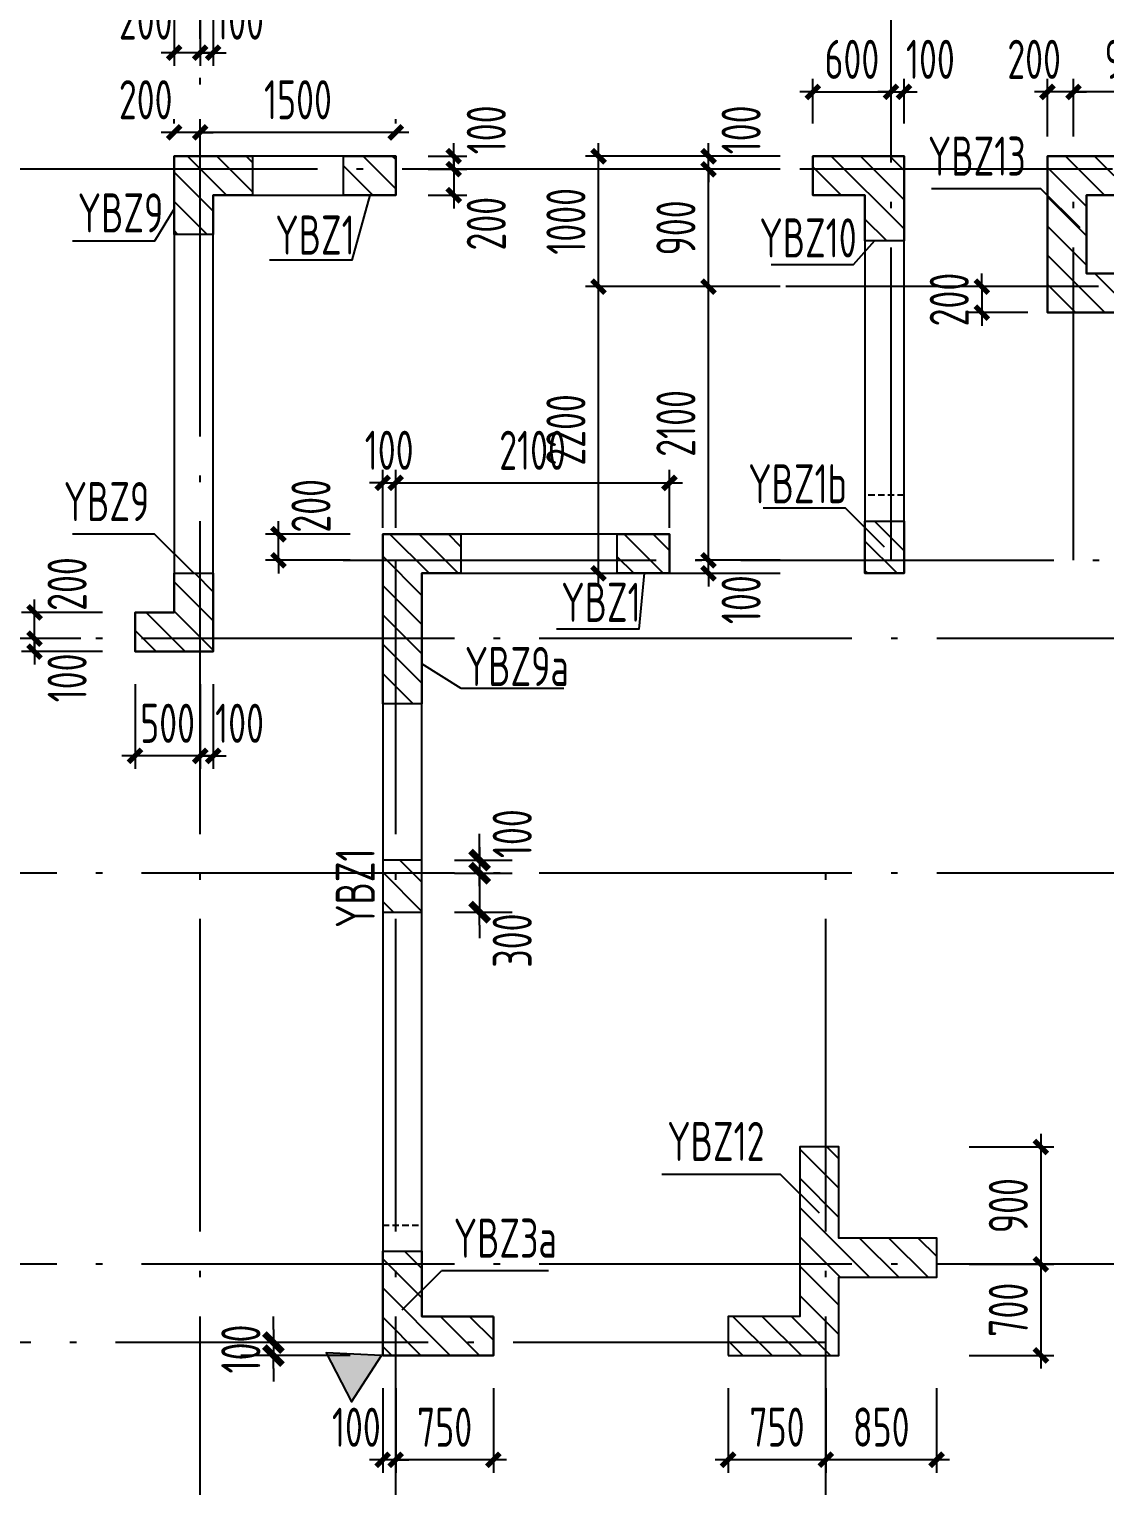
# Model space of a CAD drawing. Extents: x -144902 to 588294, y -160863 to 65494.
# Drawn here: x -3474 to 4779, y 41351 to 52526 of the extents above; entities that cross this region are included whole.
import ezdxf

# ---------------------------------------------------------------- set-up
doc = ezdxf.new("R2010")
doc.units = 0
doc.header["$LTSCALE"] = 100
doc.linetypes.add('ACAD_ISO04W100', pattern=[30.5, 24, -3, 0.5, -3])
doc.linetypes.add('DASHED', pattern=[0.75, 0.5, -0.25])
doc.layers.get('0').update_dxf_attribs({"linetype": 'CONTINUOUS'})
doc.layers.get('Defpoints').update_dxf_attribs({"linetype": 'CONTINUOUS'})
for name, color, linetype in [('colu', 255, 'CONTINUOUS'), ('COLU_DASH', 9, 'DASHED'), ('DIM', 3, 'CONTINUOUS'), ('DOTE', 253, 'ACAD_ISO04W100'), ('hatch1', 253, 'CONTINUOUS'), ('TEXT', 7, 'CONTINUOUS'), ('THIN', 7, 'CONTINUOUS'), ('砼墙', 3, 'CONTINUOUS')]:
    doc.layers.add(name, color=color, linetype=linetype)
doc.styles.get("Standard").update_dxf_attribs({"font": 'tssdeng.shx', "width": 0.7, "bigfont": 'tssdchn.shx'})
doc.styles.add('TSSD_Dimension', font='Tssdeng.shx', dxfattribs={"width": 0.7, "bigfont": 'tssdchn.shx'})
doc.dimstyles.new('TSSD_100_100', dxfattribs={"dimtxt": 300, "dimasz": 100, "dimexe": 100, "dimexo": 250, "dimgap": 100, "dimtad": 1, "dimdec": 0, "dimzin": 0, "dimdsep": 46, "dimtxsty": 'TSSD_Dimension', "dimblk": 'ARCHTICK', "dimcen": 0, "dimdle": 100, "dimclrt": 7, "dimadec": 0, "dimazin": 0, "dimtfac": 1, "dimtdec": 0, "dimtix": 1, "dimtmove": 2, "dimatfit": 3, "dimfxl": 1, "dimtolj": 1, "dimtzin": 0, "dimarcsym": 0})
doc.dimstyles.new('TSSD_100_100$0', dxfattribs={"dimtxt": 300, "dimasz": 100, "dimexe": 250, "dimexo": 250, "dimgap": 100, "dimtad": 1, "dimdec": 0, "dimzin": 0, "dimdsep": 46, "dimtxsty": 'TSSD_Dimension', "dimblk": '_tsdbk', "dimblk1": '_tsdbk', "dimblk2": '_tsdbk', "dimsah": 1, "dimcen": 0, "dimclrt": 7, "dimadec": 0, "dimazin": 0, "dimtfac": 1, "dimtdec": 0, "dimtix": 1, "dimtmove": 2, "dimatfit": 3, "dimldrblk": '_tsdbk', "dimfxl": 1, "dimtolj": 1, "dimtzin": 0, "dimarcsym": 0})
pattern_1 = [(135, (18775.13, -16.22), (112.2532, 112.2532), [])]

# ---------------------------------------------------------------- blocks, each defined once
blk = doc.blocks.new('_ArchTick')
at = {"color": 0, "linetype": 'ByBlock', "const_width": 0.4}
blk.add_lwpolyline([(-0.5, -0.5), (0.5, 0.5)], dxfattribs=at)
blk = doc.blocks.new('*D577')
at = {"layer": 'Defpoints', "color": 0}
for p in [(3488, 43951), (3488, 43051), (4288, 43051)]:
    blk.add_point(p, dxfattribs=at)
at = {"layer": 'DIM', "color": 0, "lineweight": -2}
for p, q in [((4288, 44051), (4288, 42951)), ((3738, 43951), (4388, 43951)), ((3738, 43051), (4388, 43051))]:
    blk.add_line(p, q, dxfattribs=at)
at = {"layer": 'DIM', "color": 0, "lineweight": -2, "xscale": 100, "yscale": 100, "zscale": 100}
for p, rotation in [((4288, 43951), 90), ((4288, 43051), 270)]:
    blk.add_blockref('_ArchTick', p, dxfattribs=dict(at, rotation=rotation))
at = {"layer": 'DIM', "color": 7, "insert": (4038, 43501), "char_height": 300, "attachment_point": 5, "rotation": 90, "style": 'TSSD_Dimension'}
blk.add_mtext('\\A1;900', dxfattribs=at)
blk = doc.blocks.new('*D578')
at = {"layer": 'Defpoints', "color": 0}
for p in [(3488, 43051), (3488, 42352), (4288, 42352)]:
    blk.add_point(p, dxfattribs=at)
at = {"layer": 'DIM', "color": 0, "lineweight": -2}
for p, q in [((4288, 43151), (4288, 42252)), ((3738, 43051), (4388, 43051)), ((3738, 42352), (4388, 42352))]:
    blk.add_line(p, q, dxfattribs=at)
at = {"layer": 'DIM', "color": 0, "lineweight": -2, "xscale": 100, "yscale": 100, "zscale": 100}
for p, rotation in [((4288, 43051), 90), ((4288, 42352), 270)]:
    blk.add_blockref('_ArchTick', p, dxfattribs=dict(at, rotation=rotation))
at = {"layer": 'DIM', "color": 7, "insert": (4038, 42702), "char_height": 300, "attachment_point": 5, "rotation": 90, "style": 'TSSD_Dimension'}
blk.add_mtext('\\A1;700', dxfattribs=at)
blk = doc.blocks.new('*D579')
at = {"layer": 'Defpoints', "color": 0}
for p in [(2638, 42352), (3488, 42352), (2638, 41552)]:
    blk.add_point(p, dxfattribs=at)
at = {"layer": 'DIM', "color": 0, "lineweight": -2}
for p, q in [((2638, 42102), (2638, 41452)), ((3488, 42102), (3488, 41452)), ((3588, 41552), (2538, 41552))]:
    blk.add_line(p, q, dxfattribs=at)
at = {"layer": 'DIM', "color": 0, "lineweight": -2, "xscale": 100, "yscale": 100, "zscale": 100, "rotation": 180}
blk.add_blockref('_ArchTick', (2638, 41552), dxfattribs=at)
at = {"layer": 'DIM', "color": 0, "lineweight": -2, "xscale": 100, "yscale": 100, "zscale": 100}
blk.add_blockref('_ArchTick', (3488, 41552), dxfattribs=at)
at = {"layer": 'DIM', "color": 7, "insert": (3063, 41802), "char_height": 300, "attachment_point": 5, "style": 'TSSD_Dimension'}
blk.add_mtext('\\A1;850', dxfattribs=at)
blk = doc.blocks.new('*D580')
at = {"layer": 'Defpoints', "color": 0}
for p in [(1888, 42352), (2638, 42352), (1888, 41552)]:
    blk.add_point(p, dxfattribs=at)
at = {"layer": 'DIM', "color": 0, "lineweight": -2}
for p, q in [((1888, 42102), (1888, 41452)), ((2638, 42102), (2638, 41452)), ((2738, 41552), (1788, 41552))]:
    blk.add_line(p, q, dxfattribs=at)
at = {"layer": 'DIM', "color": 0, "lineweight": -2, "xscale": 100, "yscale": 100, "zscale": 100, "rotation": 180}
blk.add_blockref('_ArchTick', (1888, 41552), dxfattribs=at)
at = {"layer": 'DIM', "color": 0, "lineweight": -2, "xscale": 100, "yscale": 100, "zscale": 100}
blk.add_blockref('_ArchTick', (2638, 41552), dxfattribs=at)
at = {"layer": 'DIM', "color": 7, "insert": (2263, 41802), "char_height": 300, "attachment_point": 5, "style": 'TSSD_Dimension'}
blk.add_mtext('\\A1;750', dxfattribs=at)
blk = doc.blocks.new('*D583')
at = {"layer": 'Defpoints', "color": 0}
for p in [(-2162, 52955), (-2062, 52955), (-2162, 52345)]:
    blk.add_point(p, dxfattribs=at)
at = {"layer": 'DIM', "color": 0, "lineweight": -2}
for p, q in [((-2162, 52705), (-2162, 52245)), ((-2062, 52705), (-2062, 52245)), ((-2162, 52345), (-2262, 52345)), ((-2062, 52345), (-2162, 52345)), ((-2062, 52345), (-1962, 52345))]:
    blk.add_line(p, q, dxfattribs=at)
at = {"layer": 'DIM', "color": 0, "lineweight": -2, "xscale": 100, "yscale": 100, "zscale": 100}
for p, rotation in [((-2162, 52345), 359.9999999999958), ((-2062, 52345), 179.9999999999959)]:
    blk.add_blockref('_ArchTick', p, dxfattribs=dict(at, rotation=rotation))
at = {"layer": 'DIM', "color": 7, "insert": (-1860, 52595), "char_height": 300, "attachment_point": 5, "style": 'TSSD_Dimension'}
blk.add_mtext('\\A1;100', dxfattribs=at)
blk = doc.blocks.new('*D584')
at = {"layer": 'Defpoints', "color": 0}
for p in [(-662, 42351), (88, 42351), (-662, 41551)]:
    blk.add_point(p, dxfattribs=at)
at = {"layer": 'DIM', "color": 0, "lineweight": -2}
for p, q in [((-662, 42101), (-662, 41451)), ((88, 42101), (88, 41451)), ((188, 41551), (-762, 41551))]:
    blk.add_line(p, q, dxfattribs=at)
at = {"layer": 'DIM', "color": 0, "lineweight": -2, "xscale": 100, "yscale": 100, "zscale": 100}
for p, rotation in [((-662, 41551), 179.9999999999994), ((88, 41551), 359.9999999999994)]:
    blk.add_blockref('_ArchTick', p, dxfattribs=dict(at, rotation=rotation))
at = {"layer": 'DIM', "color": 7, "insert": (-287, 41801), "char_height": 300, "attachment_point": 5, "style": 'TSSD_Dimension'}
blk.add_mtext('\\A1;750', dxfattribs=at)
blk = doc.blocks.new('*D585')
at = {"layer": 'Defpoints', "color": 0}
for p in [(-762, 42351), (-662, 42351), (-762, 41551)]:
    blk.add_point(p, dxfattribs=at)
at = {"layer": 'DIM', "color": 0, "lineweight": -2}
for p, q in [((-762, 42101), (-762, 41451)), ((-662, 42101), (-662, 41451)), ((-762, 41551), (-862, 41551)), ((-662, 41551), (-762, 41551)), ((-662, 41551), (-562, 41551))]:
    blk.add_line(p, q, dxfattribs=at)
at = {"layer": 'DIM', "color": 0, "lineweight": -2, "xscale": 100, "yscale": 100, "zscale": 100}
blk.add_blockref('_ArchTick', (-762, 41551), dxfattribs=at)
at = {"layer": 'DIM', "color": 0, "lineweight": -2, "xscale": 100, "yscale": 100, "zscale": 100, "rotation": 180}
blk.add_blockref('_ArchTick', (-662, 41551), dxfattribs=at)
at = {"layer": 'DIM', "color": 7, "insert": (-964, 41801), "char_height": 300, "attachment_point": 5, "style": 'TSSD_Dimension'}
blk.add_mtext('\\A1;100', dxfattribs=at)
blk = doc.blocks.new('*D586')
at = {"layer": 'Defpoints', "color": 0}
for p in [(-1562, 48651), (-762, 48651), (-762, 48451)]:
    blk.add_point(p, dxfattribs=at)
at = {"layer": 'DIM', "color": 0, "lineweight": -2}
for p, q in [((-1562, 48651), (-1562, 48751)), ((-1012, 48651), (-1662, 48651)), ((-1562, 48451), (-1562, 48651)), ((-1012, 48451), (-1662, 48451)), ((-1562, 48451), (-1562, 48351))]:
    blk.add_line(p, q, dxfattribs=at)
at = {"layer": 'DIM', "color": 0, "lineweight": -2, "xscale": 100, "yscale": 100, "zscale": 100}
for p, rotation in [((-1562, 48651), 270), ((-1562, 48451), 90)]:
    blk.add_blockref('_ArchTick', p, dxfattribs=dict(at, rotation=rotation))
at = {"layer": 'DIM', "color": 7, "insert": (-1312, 48869), "char_height": 300, "attachment_point": 5, "rotation": 90, "style": 'TSSD_Dimension'}
blk.add_mtext('\\A1;200', dxfattribs=at)
blk = doc.blocks.new('*D588')
at = {"layer": 'Defpoints', "color": 0}
for p in [(1738, 48451), (2538, 48451), (2538, 48351)]:
    blk.add_point(p, dxfattribs=at)
at = {"layer": 'DIM', "color": 0, "lineweight": -2}
for p, q in [((1738, 48451), (1738, 48551)), ((2288, 48451), (1638, 48451)), ((1738, 48351), (1738, 48451)), ((2288, 48351), (1638, 48351)), ((1738, 48351), (1738, 48251))]:
    blk.add_line(p, q, dxfattribs=at)
at = {"layer": 'DIM', "color": 0, "lineweight": -2, "xscale": 100, "yscale": 100, "zscale": 100}
for p, rotation in [((1738, 48451), 270), ((1738, 48351), 90)]:
    blk.add_blockref('_ArchTick', p, dxfattribs=dict(at, rotation=rotation))
at = {"layer": 'DIM', "color": 7, "insert": (1988, 48149), "char_height": 300, "attachment_point": 5, "rotation": 90, "style": 'TSSD_Dimension'}
blk.add_mtext('\\A1;100', dxfattribs=at)
blk = doc.blocks.new('*D589')
at = {"layer": 'Defpoints', "color": 0}
for p in [(1738, 51451), (2538, 51451), (2538, 50551)]:
    blk.add_point(p, dxfattribs=at)
at = {"layer": 'DIM', "color": 0, "lineweight": -2}
for p, q in [((1738, 50451), (1738, 51551)), ((2288, 51451), (1638, 51451)), ((2288, 50551), (1638, 50551))]:
    blk.add_line(p, q, dxfattribs=at)
at = {"layer": 'DIM', "color": 0, "lineweight": -2, "xscale": 100, "yscale": 100, "zscale": 100}
for p, rotation in [((1738, 51451), 90), ((1738, 50551), 270)]:
    blk.add_blockref('_ArchTick', p, dxfattribs=dict(at, rotation=rotation))
at = {"layer": 'DIM', "color": 7, "insert": (1488, 51001), "char_height": 300, "attachment_point": 5, "rotation": 90, "style": 'TSSD_Dimension'}
blk.add_mtext('\\A1;900', dxfattribs=at)
blk = doc.blocks.new('*D642')
at = {"layer": 'Defpoints', "color": 0}
for p in [(-2362, 52955), (-2162, 52955), (-2362, 52345)]:
    blk.add_point(p, dxfattribs=at)
at = {"layer": 'DIM', "color": 0, "lineweight": -2}
for p, q in [((-2362, 52705), (-2362, 52245)), ((-2162, 52705), (-2162, 52245)), ((-2362, 52345), (-2462, 52345)), ((-2162, 52345), (-2362, 52345)), ((-2162, 52345), (-2062, 52345))]:
    blk.add_line(p, q, dxfattribs=at)
at = {"layer": 'DIM', "color": 0, "lineweight": -2, "xscale": 100, "yscale": 100, "zscale": 100}
blk.add_blockref('_ArchTick', (-2362, 52345), dxfattribs=at)
at = {"layer": 'DIM', "color": 0, "lineweight": -2, "xscale": 100, "yscale": 100, "zscale": 100, "rotation": 180}
blk.add_blockref('_ArchTick', (-2162, 52345), dxfattribs=at)
at = {"layer": 'DIM', "color": 7, "insert": (-2580, 52595), "char_height": 300, "attachment_point": 5, "style": 'TSSD_Dimension'}
blk.add_mtext('\\A1;200', dxfattribs=at)
blk = doc.blocks.new('*D701')
at = {"layer": 'Defpoints', "color": 0}
for p in [(4538, 52044), (4538, 51451), (5438, 51451)]:
    blk.add_point(p, dxfattribs=at)
at = {"layer": 'DIM', "color": 0, "lineweight": -2}
for p, q in [((4538, 51701), (4538, 52144)), ((5438, 51701), (5438, 52144)), ((5538, 52044), (4438, 52044))]:
    blk.add_line(p, q, dxfattribs=at)
at = {"layer": 'DIM', "color": 0, "lineweight": -2, "xscale": 100, "yscale": 100, "zscale": 100, "rotation": 180}
blk.add_blockref('_ArchTick', (4538, 52044), dxfattribs=at)
at = {"layer": 'DIM', "color": 0, "lineweight": -2, "xscale": 100, "yscale": 100, "zscale": 100}
blk.add_blockref('_ArchTick', (5438, 52044), dxfattribs=at)
at = {"layer": 'DIM', "color": 7, "insert": (4988, 52294), "char_height": 300, "attachment_point": 5, "style": 'TSSD_Dimension'}
blk.add_mtext('\\A1;900', dxfattribs=at)
blk = doc.blocks.new('*D702')
at = {"layer": 'Defpoints', "color": 0}
for p in [(4338, 52044), (4338, 51451), (4538, 51451)]:
    blk.add_point(p, dxfattribs=at)
at = {"layer": 'DIM', "color": 0, "lineweight": -2}
for p, q in [((4338, 51701), (4338, 52144)), ((4538, 51701), (4538, 52144)), ((4338, 52044), (4238, 52044)), ((4538, 52044), (4338, 52044)), ((4538, 52044), (4638, 52044))]:
    blk.add_line(p, q, dxfattribs=at)
at = {"layer": 'DIM', "color": 0, "lineweight": -2, "xscale": 100, "yscale": 100, "zscale": 100}
blk.add_blockref('_ArchTick', (4338, 52044), dxfattribs=at)
at = {"layer": 'DIM', "color": 0, "lineweight": -2, "xscale": 100, "yscale": 100, "zscale": 100, "rotation": 180}
blk.add_blockref('_ArchTick', (4538, 52044), dxfattribs=at)
at = {"layer": 'DIM', "color": 7, "insert": (4236, 52294), "char_height": 300, "attachment_point": 5, "style": 'TSSD_Dimension'}
blk.add_mtext('\\A1;200', dxfattribs=at)
blk = doc.blocks.new('*D706')
at = {"layer": 'Defpoints', "color": 0}
for p in [(4438, 50551), (3835, 50351), (4438, 50351)]:
    blk.add_point(p, dxfattribs=at)
at = {"layer": 'DIM', "color": 0, "lineweight": -2}
for p, q in [((3835, 50551), (3835, 50651)), ((4188, 50551), (3735, 50551)), ((3835, 50551), (3835, 50351)), ((4188, 50351), (3735, 50351)), ((3835, 50351), (3835, 50251))]:
    blk.add_line(p, q, dxfattribs=at)
at = {"layer": 'DIM', "color": 0, "lineweight": -2, "xscale": 100, "yscale": 100, "zscale": 100}
for p, rotation in [((3835, 50551), 270), ((3835, 50351), 90)]:
    blk.add_blockref('_ArchTick', p, dxfattribs=dict(at, rotation=rotation))
at = {"layer": 'DIM', "color": 7, "insert": (3585, 50451), "char_height": 300, "attachment_point": 5, "rotation": 90, "style": 'TSSD_Dimension'}
blk.add_mtext('\\A1;200', dxfattribs=at)
blk = doc.blocks.new('*D715')
at = {"layer": 'Defpoints', "color": 0}
for p in [(-2162, 51734), (-2162, 51551), (-662, 51551)]:
    blk.add_point(p, dxfattribs=at)
at = {"layer": 'DIM', "color": 0, "lineweight": -2}
for p, q in [((-2162, 51801), (-2162, 51834)), ((-662, 51801), (-662, 51834)), ((-562, 51734), (-2262, 51734))]:
    blk.add_line(p, q, dxfattribs=at)
at = {"layer": 'DIM', "color": 0, "lineweight": -2, "xscale": 100, "yscale": 100, "zscale": 100, "rotation": 180}
blk.add_blockref('_ArchTick', (-2162, 51734), dxfattribs=at)
at = {"layer": 'DIM', "color": 0, "lineweight": -2, "xscale": 100, "yscale": 100, "zscale": 100}
blk.add_blockref('_ArchTick', (-662, 51734), dxfattribs=at)
at = {"layer": 'DIM', "color": 7, "insert": (-1412, 51984), "char_height": 300, "attachment_point": 5, "style": 'TSSD_Dimension'}
blk.add_mtext('\\A1;1500', dxfattribs=at)
blk = doc.blocks.new('*D716')
at = {"layer": 'Defpoints', "color": 0}
for p in [(-2362, 51734), (-2362, 51551), (-2162, 51551)]:
    blk.add_point(p, dxfattribs=at)
at = {"layer": 'DIM', "color": 0, "lineweight": -2}
for p, q in [((-2362, 51801), (-2362, 51834)), ((-2162, 51801), (-2162, 51834)), ((-2362, 51734), (-2462, 51734)), ((-2162, 51734), (-2362, 51734)), ((-2162, 51734), (-2062, 51734))]:
    blk.add_line(p, q, dxfattribs=at)
at = {"layer": 'DIM', "color": 0, "lineweight": -2, "xscale": 100, "yscale": 100, "zscale": 100}
blk.add_blockref('_ArchTick', (-2362, 51734), dxfattribs=at)
at = {"layer": 'DIM', "color": 0, "lineweight": -2, "xscale": 100, "yscale": 100, "zscale": 100, "rotation": 180}
blk.add_blockref('_ArchTick', (-2162, 51734), dxfattribs=at)
at = {"layer": 'DIM', "color": 7, "insert": (-2580, 51984), "char_height": 300, "attachment_point": 5, "style": 'TSSD_Dimension'}
blk.add_mtext('\\A1;200', dxfattribs=at)
blk = doc.blocks.new('*D720')
at = {"layer": 'Defpoints', "color": 0}
for p in [(-2162, 47751), (-2062, 47751), (-2162, 46951)]:
    blk.add_point(p, dxfattribs=at)
at = {"layer": 'DIM', "color": 0, "lineweight": -2}
for p, q in [((-2162, 47501), (-2162, 46851)), ((-2062, 47501), (-2062, 46851)), ((-2162, 46951), (-2262, 46951)), ((-2062, 46951), (-2162, 46951)), ((-2062, 46951), (-1962, 46951))]:
    blk.add_line(p, q, dxfattribs=at)
at = {"layer": 'DIM', "color": 0, "lineweight": -2, "xscale": 100, "yscale": 100, "zscale": 100}
blk.add_blockref('_ArchTick', (-2162, 46951), dxfattribs=at)
at = {"layer": 'DIM', "color": 0, "lineweight": -2, "xscale": 100, "yscale": 100, "zscale": 100, "rotation": 180}
blk.add_blockref('_ArchTick', (-2062, 46951), dxfattribs=at)
at = {"layer": 'DIM', "color": 7, "insert": (-1860, 47201), "char_height": 300, "attachment_point": 5, "style": 'TSSD_Dimension'}
blk.add_mtext('\\A1;100', dxfattribs=at)
blk = doc.blocks.new('*D721')
at = {"layer": 'Defpoints', "color": 0}
for p in [(-2662, 47751), (-2162, 47751), (-2662, 46951)]:
    blk.add_point(p, dxfattribs=at)
at = {"layer": 'DIM', "color": 0, "lineweight": -2}
for p, q in [((-2662, 47501), (-2662, 46851)), ((-2162, 47501), (-2162, 46851)), ((-2662, 46951), (-2762, 46951)), ((-2162, 46951), (-2662, 46951)), ((-2162, 46951), (-2062, 46951))]:
    blk.add_line(p, q, dxfattribs=at)
at = {"layer": 'DIM', "color": 0, "lineweight": -2, "xscale": 100, "yscale": 100, "zscale": 100}
blk.add_blockref('_ArchTick', (-2662, 46951), dxfattribs=at)
at = {"layer": 'DIM', "color": 0, "lineweight": -2, "xscale": 100, "yscale": 100, "zscale": 100, "rotation": 180}
blk.add_blockref('_ArchTick', (-2162, 46951), dxfattribs=at)
at = {"layer": 'DIM', "color": 7, "insert": (-2412, 47201), "char_height": 300, "attachment_point": 5, "style": 'TSSD_Dimension'}
blk.add_mtext('\\A1;500', dxfattribs=at)
blk = doc.blocks.new('*D722')
at = {"layer": 'Defpoints', "color": 0}
for p in [(-3433, 47851), (-2828, 47851), (-2662, 47751)]:
    blk.add_point(p, dxfattribs=at)
at = {"layer": 'DIM', "color": 0, "lineweight": -2}
for p, q in [((-3433, 47851), (-3433, 47951)), ((-3078, 47851), (-3533, 47851)), ((-3433, 47751), (-3433, 47851)), ((-2912, 47751), (-3533, 47751)), ((-3433, 47751), (-3433, 47651))]:
    blk.add_line(p, q, dxfattribs=at)
at = {"layer": 'DIM', "color": 0, "lineweight": -2, "xscale": 100, "yscale": 100, "zscale": 100}
for p, rotation in [((-3433, 47851), 270), ((-3433, 47751), 90)]:
    blk.add_blockref('_ArchTick', p, dxfattribs=dict(at, rotation=rotation))
at = {"layer": 'DIM', "color": 7, "insert": (-3183, 47549), "char_height": 300, "attachment_point": 5, "rotation": 90, "style": 'TSSD_Dimension'}
blk.add_mtext('\\A1;100', dxfattribs=at)
blk = doc.blocks.new('*D723')
at = {"layer": 'Defpoints', "color": 0}
for p in [(-3433, 48051), (-2662, 48051), (-2828, 47851)]:
    blk.add_point(p, dxfattribs=at)
at = {"layer": 'DIM', "color": 0, "lineweight": -2}
for p, q in [((-2912, 48051), (-3533, 48051)), ((-3433, 48051), (-3433, 48151)), ((-3433, 47851), (-3433, 48051)), ((-3078, 47851), (-3533, 47851)), ((-3433, 47851), (-3433, 47751))]:
    blk.add_line(p, q, dxfattribs=at)
at = {"layer": 'DIM', "color": 0, "lineweight": -2, "xscale": 100, "yscale": 100, "zscale": 100}
for p, rotation in [((-3433, 48051), 270), ((-3433, 47851), 90)]:
    blk.add_blockref('_ArchTick', p, dxfattribs=dict(at, rotation=rotation))
at = {"layer": 'DIM', "color": 7, "insert": (-3183, 48269), "char_height": 300, "attachment_point": 5, "rotation": 90, "style": 'TSSD_Dimension'}
blk.add_mtext('\\A1;200', dxfattribs=at)
blk = doc.blocks.new('*D726')
at = {"layer": 'Defpoints', "color": 0}
for p in [(-662, 51551), (-662, 51451), (-217, 51451)]:
    blk.add_point(p, dxfattribs=at)
at = {"layer": 'DIM', "color": 0, "lineweight": -2}
for p, q in [((-217, 51551), (-217, 51651)), ((-412, 51551), (-117, 51551)), ((-217, 51551), (-217, 51451)), ((-412, 51451), (-117, 51451)), ((-217, 51451), (-217, 51351))]:
    blk.add_line(p, q, dxfattribs=at)
at = {"layer": 'DIM', "color": 0, "lineweight": -2, "xscale": 100, "yscale": 100, "zscale": 100}
for p, rotation in [((-217, 51551), 270), ((-217, 51451), 90)]:
    blk.add_blockref('_ArchTick', p, dxfattribs=dict(at, rotation=rotation))
at = {"layer": 'DIM', "color": 7, "insert": (33, 51753), "char_height": 300, "attachment_point": 5, "rotation": 90, "style": 'TSSD_Dimension'}
blk.add_mtext('\\A1;100', dxfattribs=at)
blk = doc.blocks.new('*D727')
at = {"layer": 'Defpoints', "color": 0}
for p in [(-662, 51451), (-662, 51251), (-217, 51251)]:
    blk.add_point(p, dxfattribs=at)
at = {"layer": 'DIM', "color": 0, "lineweight": -2}
for p, q in [((-217, 51451), (-217, 51551)), ((-412, 51451), (-117, 51451)), ((-217, 51451), (-217, 51251)), ((-412, 51251), (-117, 51251)), ((-217, 51251), (-217, 51151))]:
    blk.add_line(p, q, dxfattribs=at)
at = {"layer": 'DIM', "color": 0, "lineweight": -2, "xscale": 100, "yscale": 100, "zscale": 100}
for p, rotation in [((-217, 51451), 270), ((-217, 51251), 90)]:
    blk.add_blockref('_ArchTick', p, dxfattribs=dict(at, rotation=rotation))
at = {"layer": 'DIM', "color": 7, "insert": (33, 51033), "char_height": 300, "attachment_point": 5, "rotation": 90, "style": 'TSSD_Dimension'}
blk.add_mtext('\\A1;200', dxfattribs=at)
blk = doc.blocks.new('*D730')
at = {"layer": 'Defpoints', "color": 0}
for p in [(3138, 52044), (2538, 51551), (3138, 51551)]:
    blk.add_point(p, dxfattribs=at)
at = {"layer": 'DIM', "color": 0, "lineweight": -2}
for p, q in [((2538, 51801), (2538, 52144)), ((3138, 51801), (3138, 52144)), ((2538, 52044), (2438, 52044)), ((2538, 52044), (3138, 52044)), ((3138, 52044), (3238, 52044))]:
    blk.add_line(p, q, dxfattribs=at)
at = {"layer": 'DIM', "color": 0, "lineweight": -2, "xscale": 100, "yscale": 100, "zscale": 100}
blk.add_blockref('_ArchTick', (2538, 52044), dxfattribs=at)
at = {"layer": 'DIM', "color": 0, "lineweight": -2, "xscale": 100, "yscale": 100, "zscale": 100, "rotation": 180}
blk.add_blockref('_ArchTick', (3138, 52044), dxfattribs=at)
at = {"layer": 'DIM', "color": 7, "insert": (2838, 52294), "char_height": 300, "attachment_point": 5, "style": 'TSSD_Dimension'}
blk.add_mtext('\\A1;600', dxfattribs=at)
blk = doc.blocks.new('*D731')
at = {"layer": 'Defpoints', "color": 0}
for p in [(3238, 52044), (3138, 51551), (3238, 51551)]:
    blk.add_point(p, dxfattribs=at)
at = {"layer": 'DIM', "color": 0, "lineweight": -2}
for p, q in [((3138, 51801), (3138, 52144)), ((3238, 51801), (3238, 52144)), ((3138, 52044), (3038, 52044)), ((3138, 52044), (3238, 52044)), ((3238, 52044), (3338, 52044))]:
    blk.add_line(p, q, dxfattribs=at)
at = {"layer": 'DIM', "color": 0, "lineweight": -2, "xscale": 100, "yscale": 100, "zscale": 100}
blk.add_blockref('_ArchTick', (3138, 52044), dxfattribs=at)
at = {"layer": 'DIM', "color": 0, "lineweight": -2, "xscale": 100, "yscale": 100, "zscale": 100, "rotation": 180}
blk.add_blockref('_ArchTick', (3238, 52044), dxfattribs=at)
at = {"layer": 'DIM', "color": 7, "insert": (3440, 52294), "char_height": 300, "attachment_point": 5, "style": 'TSSD_Dimension'}
blk.add_mtext('\\A1;100', dxfattribs=at)
blk = doc.blocks.new('*D732')
at = {"layer": 'Defpoints', "color": 0}
for p in [(1738, 51551), (2538, 51551), (2538, 51451)]:
    blk.add_point(p, dxfattribs=at)
at = {"layer": 'DIM', "color": 0, "lineweight": -2}
for p, q in [((1738, 51551), (1738, 51651)), ((2288, 51551), (1638, 51551)), ((1738, 51451), (1738, 51551)), ((2288, 51451), (1638, 51451)), ((1738, 51451), (1738, 51351))]:
    blk.add_line(p, q, dxfattribs=at)
at = {"layer": 'DIM', "color": 0, "lineweight": -2, "xscale": 100, "yscale": 100, "zscale": 100}
for p, rotation in [((1738, 51551), 270), ((1738, 51451), 90)]:
    blk.add_blockref('_ArchTick', p, dxfattribs=dict(at, rotation=rotation))
at = {"layer": 'DIM', "color": 7, "insert": (1988, 51753), "char_height": 300, "attachment_point": 5, "rotation": 90, "style": 'TSSD_Dimension'}
blk.add_mtext('\\A1;100', dxfattribs=at)
blk = doc.blocks.new('*D733')
at = {"layer": 'Defpoints', "color": 0}
for p in [(1738, 50551), (2538, 50551), (2538, 48451)]:
    blk.add_point(p, dxfattribs=at)
at = {"layer": 'DIM', "color": 0, "lineweight": -2}
for p, q in [((1738, 48351), (1738, 50651)), ((2288, 50551), (1638, 50551)), ((2288, 48451), (1638, 48451))]:
    blk.add_line(p, q, dxfattribs=at)
at = {"layer": 'DIM', "color": 0, "lineweight": -2, "xscale": 100, "yscale": 100, "zscale": 100}
for p, rotation in [((1738, 50551), 90), ((1738, 48451), 270)]:
    blk.add_blockref('_ArchTick', p, dxfattribs=dict(at, rotation=rotation))
at = {"layer": 'DIM', "color": 7, "insert": (1488, 49501), "char_height": 300, "attachment_point": 5, "rotation": 90, "style": 'TSSD_Dimension'}
blk.add_mtext('\\A1;2100', dxfattribs=at)
blk = doc.blocks.new('*D734')
at = {"layer": 'Defpoints', "color": 0}
for p in [(-662, 49045), (-762, 48451), (-662, 48451)]:
    blk.add_point(p, dxfattribs=at)
at = {"layer": 'DIM', "color": 0, "lineweight": -2}
for p, q in [((-762, 48701), (-762, 49145)), ((-662, 48701), (-662, 49145)), ((-762, 49045), (-862, 49045)), ((-762, 49045), (-662, 49045)), ((-662, 49045), (-562, 49045))]:
    blk.add_line(p, q, dxfattribs=at)
at = {"layer": 'DIM', "color": 0, "lineweight": -2, "xscale": 100, "yscale": 100, "zscale": 100}
blk.add_blockref('_ArchTick', (-762, 49045), dxfattribs=at)
at = {"layer": 'DIM', "color": 0, "lineweight": -2, "xscale": 100, "yscale": 100, "zscale": 100, "rotation": 180}
blk.add_blockref('_ArchTick', (-662, 49045), dxfattribs=at)
at = {"layer": 'DIM', "color": 7, "insert": (-712, 49295), "char_height": 300, "attachment_point": 5, "style": 'TSSD_Dimension'}
blk.add_mtext('\\A1;100', dxfattribs=at)
blk = doc.blocks.new('*D735')
at = {"layer": 'Defpoints', "color": 0}
for p in [(1438, 49045), (-662, 48451), (1438, 48451)]:
    blk.add_point(p, dxfattribs=at)
at = {"layer": 'DIM', "color": 0, "lineweight": -2}
for p, q in [((-662, 48701), (-662, 49145)), ((1438, 48701), (1438, 49145)), ((-762, 49045), (1538, 49045))]:
    blk.add_line(p, q, dxfattribs=at)
at = {"layer": 'DIM', "color": 0, "lineweight": -2, "xscale": 100, "yscale": 100, "zscale": 100, "rotation": 180}
blk.add_blockref('_ArchTick', (-662, 49045), dxfattribs=at)
at = {"layer": 'DIM', "color": 0, "lineweight": -2, "xscale": 100, "yscale": 100, "zscale": 100}
blk.add_blockref('_ArchTick', (1438, 49045), dxfattribs=at)
at = {"layer": 'DIM', "color": 7, "insert": (388, 49295), "char_height": 300, "attachment_point": 5, "style": 'TSSD_Dimension'}
blk.add_mtext('\\A1;2100', dxfattribs=at)
blk = doc.blocks.new('_tsdbk')
blk.add_line((-1, 0), (0, 0))
at = {"const_width": 0.5}
blk.add_lwpolyline([(-0.7, -0.7), (0.7, 0.7)], dxfattribs=at)
blk = doc.blocks.new('*D740')
at = {"layer": 'Defpoints', "color": 0}
for p in [(-462, 46152), (-462, 46051), (-18, 46051)]:
    blk.add_point(p, dxfattribs=at)
at = {"layer": 'DIM', "color": 0, "lineweight": -2}
for p, q in [((-18, 46252), (-18, 46352)), ((-212, 46152), (232, 46152)), ((-18, 46152), (-18, 46051)), ((-212, 46051), (232, 46051)), ((-18, 45951), (-18, 45851))]:
    blk.add_line(p, q, dxfattribs=at)
at = {"layer": 'DIM', "color": 0, "lineweight": -2, "xscale": 100, "yscale": 100, "zscale": 100}
for p, rotation in [((-18, 46152), 270), ((-18, 46051), 90)]:
    blk.add_blockref('_tsdbk', p, dxfattribs=dict(at, rotation=rotation))
at = {"layer": 'DIM', "color": 7, "insert": (232, 46354), "char_height": 300, "attachment_point": 5, "rotation": 90, "style": 'TSSD_Dimension'}
blk.add_mtext('\\A1;100', dxfattribs=at)
blk = doc.blocks.new('*D741')
at = {"layer": 'Defpoints', "color": 0}
for p in [(-462, 46051), (-462, 45752), (-18, 45752)]:
    blk.add_point(p, dxfattribs=at)
at = {"layer": 'DIM', "color": 0, "lineweight": -2}
for p, q in [((-18, 46151), (-18, 46251)), ((-212, 46051), (232, 46051)), ((-18, 46051), (-18, 45752)), ((-212, 45752), (232, 45752)), ((-18, 45652), (-18, 45552))]:
    blk.add_line(p, q, dxfattribs=at)
at = {"layer": 'DIM', "color": 0, "lineweight": -2, "xscale": 100, "yscale": 100, "zscale": 100}
for p, rotation in [((-18, 46051), 270), ((-18, 45752), 90)]:
    blk.add_blockref('_tsdbk', p, dxfattribs=dict(at, rotation=rotation))
at = {"layer": 'DIM', "color": 7, "insert": (232, 45534), "char_height": 300, "attachment_point": 5, "rotation": 90, "style": 'TSSD_Dimension'}
blk.add_mtext('\\A1;300', dxfattribs=at)
blk = doc.blocks.new('*D742')
at = {"layer": 'Defpoints', "color": 0}
for p in [(-1600, 42351), (-762, 42451), (-762, 42351)]:
    blk.add_point(p, dxfattribs=at)
at = {"layer": 'DIM', "color": 0, "lineweight": -2}
for p, q in [((-1600, 42551), (-1600, 42651)), ((-1012, 42451), (-1850, 42451)), ((-1012, 42351), (-1850, 42351)), ((-1600, 42451), (-1600, 42351)), ((-1600, 42251), (-1600, 42151))]:
    blk.add_line(p, q, dxfattribs=at)
at = {"layer": 'DIM', "color": 0, "lineweight": -2, "xscale": 100, "yscale": 100, "zscale": 100}
for p, rotation in [((-1600, 42451), 270), ((-1600, 42351), 90)]:
    blk.add_blockref('_tsdbk', p, dxfattribs=dict(at, rotation=rotation))
at = {"layer": 'DIM', "color": 7, "insert": (-1850, 42401), "char_height": 300, "attachment_point": 5, "rotation": 90, "style": 'TSSD_Dimension'}
blk.add_mtext('\\A1;100', dxfattribs=at)
blk = doc.blocks.new('*D1183')
at = {"layer": 'Defpoints', "color": 0}
for p in [(894, 50551), (1937, 50551), (1937, 48351)]:
    blk.add_point(p, dxfattribs=at)
at = {"layer": 'DIM', "color": 0, "lineweight": -2}
for p, q in [((894, 48251), (894, 50651)), ((1687, 50551), (794, 50551)), ((1687, 48351), (794, 48351))]:
    blk.add_line(p, q, dxfattribs=at)
at = {"layer": 'DIM', "color": 0, "lineweight": -2, "xscale": 100, "yscale": 100, "zscale": 100}
for p, rotation in [((894, 50551), 90), ((894, 48351), 270)]:
    blk.add_blockref('_ArchTick', p, dxfattribs=dict(at, rotation=rotation))
at = {"layer": 'DIM', "color": 7, "insert": (644, 49451), "char_height": 300, "attachment_point": 5, "rotation": 90, "style": 'TSSD_Dimension'}
blk.add_mtext('\\A1;2200', dxfattribs=at)
blk = doc.blocks.new('*D1184')
at = {"layer": 'Defpoints', "color": 0}
for p in [(894, 51551), (1937, 51551), (1937, 50551)]:
    blk.add_point(p, dxfattribs=at)
at = {"layer": 'DIM', "color": 0, "lineweight": -2}
for p, q in [((894, 50451), (894, 51651)), ((1687, 51551), (794, 51551)), ((1687, 50551), (794, 50551))]:
    blk.add_line(p, q, dxfattribs=at)
at = {"layer": 'DIM', "color": 0, "lineweight": -2, "xscale": 100, "yscale": 100, "zscale": 100}
for p, rotation in [((894, 51551), 90), ((894, 50551), 270)]:
    blk.add_blockref('_ArchTick', p, dxfattribs=dict(at, rotation=rotation))
at = {"layer": 'DIM', "color": 7, "insert": (644, 51051), "char_height": 300, "attachment_point": 5, "rotation": 90, "style": 'TSSD_Dimension'}
blk.add_mtext('\\A1;1000', dxfattribs=at)

msp = doc.modelspace()

# ---------------------------------------------------------------- hatches: boundary and pattern name
at = {"layer": 'hatch1'}
h = msp.add_hatch(dxfattribs=at)
h.set_pattern_fill('ANSI31', color=256, scale=50, style=0)
h.set_pattern_definition(pattern_1)
h.paths.add_polyline_path([(-1761.704, 51551.417), (-1761.704, 51251.417), (-2061.704, 51251.417), (-2061.704, 50951.417), (-2361.704, 50951.417), (-2361.704, 51551.417)])
h = msp.add_hatch(dxfattribs=at)
h.set_pattern_fill('ANSI31', color=256, scale=50, style=0)
h.set_pattern_definition(pattern_1)
h.paths.add_polyline_path([(-661.704, 51251.417), (-1061.704, 51251.417), (-1061.704, 51551.417), (-661.704, 51551.417)])
h = msp.add_hatch(dxfattribs=at)
h.set_pattern_fill('ANSI31', color=256, scale=50, style=0)
h.set_pattern_definition(pattern_1)
h.paths.add_polyline_path([(3238.296, 51551.407), (3238.296, 50901.407), (2938.296, 50901.407), (2938.296, 51251.407), (2538.146, 51251.407), (2538.146, 51551.407)])
h = msp.add_hatch(dxfattribs=at)
h.set_pattern_fill('ANSI31', color=256, scale=50, style=0)
h.set_pattern_definition(pattern_1)
h.paths.add_polyline_path([(5438.296, 51551.417), (5438.296, 51251.417), (4638.296, 51251.411), (4638.296, 50651.407), (5038.296, 50651.407), (5038.296, 50351.407), (4338.296, 50351.407), (4338.296, 51551.405)])
h = msp.add_hatch(dxfattribs=at)
h.set_pattern_fill('ANSI31', color=256, scale=50, style=0)
h.set_pattern_definition(pattern_1)
h.paths.add_polyline_path([(3238.296, 48751.407), (3238.296, 48351.407), (2938.296, 48351.407), (2938.296, 48751.407)])
h = msp.add_hatch(dxfattribs=at)
h.set_pattern_fill('ANSI31', color=256, scale=50, style=0)
h.set_pattern_definition(pattern_1)
h.paths.add_polyline_path([(-161.704, 48651.407), (-161.704, 48351.407), (-461.704, 48351.407), (-461.704, 47351.407), (-761.704, 47351.407), (-761.704, 48651.407)])
h = msp.add_hatch(dxfattribs=at)
h.set_pattern_fill('ANSI31', color=256, scale=50, style=0)
h.set_pattern_definition(pattern_1)
h.paths.add_polyline_path([(1438.146, 48351.407), (1038.146, 48351.407), (1038.146, 48651.407), (1438.146, 48651.407)])
h = msp.add_hatch(dxfattribs=at)
h.set_pattern_fill('ANSI31', color=256, scale=50, style=0)
h.set_pattern_definition(pattern_1)
h.paths.add_polyline_path([(-2061.704, 48351.407), (-2061.704, 47751.407), (-2661.704, 47751.407), (-2661.704, 48051.407), (-2361.704, 48051.407), (-2361.704, 48351.407)])
h = msp.add_hatch(dxfattribs=at)
h.set_pattern_fill('ANSI31', color=256, scale=50, style=0)
h.set_pattern_definition([(135, (13432.28, -16.22), (112.2532, 112.2532), [])])
h.paths.add_polyline_path([(-461.536, 46151.82), (-761.536, 46151.82), (-761.536, 45751.82), (-461.536, 45751.82)])
h = msp.add_hatch(dxfattribs=at)
h.set_pattern_fill('ANSI31', color=256, scale=50, style=0)
h.set_pattern_definition(pattern_1)
h.paths.add_polyline_path([(1888.296, 42351.843), (2738.296, 42351.843), (2738.296, 42951.407), (3488.296, 42951.407), (3488.296, 43251.407), (2738.296, 43251.407), (2738.296, 43951.407), (2438.296, 43951.407), (2438.296, 42651.843), (1888.296, 42651.843)])
h = msp.add_hatch(dxfattribs=at)
h.set_pattern_fill('ANSI31', color=256, scale=50, style=0)
h.set_pattern_definition(pattern_1)
h.paths.add_polyline_path([(88.296, 42651.407), (88.296, 42351.407), (-761.704, 42351.407), (-761.704, 43151.407), (-461.704, 43151.407), (-461.704, 42651.407)])
at = {"layer": 'TEXT'}
msp.add_hatch(color=256, dxfattribs=at).paths.add_polyline_path([(-1195.342, 42372.851), (-771.706, 42351.407), (-1002.095, 41995.249)])

# ---------------------------------------------------------------- linework, layer by layer
at = {"layer": 'colu', "color": 1}
for points in [[(-1761.704, 51551.417), (-1761.704, 51251.417), (-2061.704, 51251.417), (-2061.704, 50951.417), (-2361.704, 50951.417), (-2361.704, 51551.417), (-1761.704, 51551.417)], [(-661.704, 51251.417), (-1061.704, 51251.417), (-1061.704, 51551.417), (-661.704, 51551.417), (-661.704, 51251.417)], [(3238.296, 51551.407), (3238.296, 50901.407), (2938.296, 50901.407), (2938.296, 51251.407), (2538.146, 51251.407), (2538.146, 51551.407), (3238.296, 51551.407)], [(5438.296, 51551.417), (5438.296, 51251.417), (4638.296, 51251.411), (4638.296, 50651.407), (5038.296, 50651.407), (5038.296, 50351.407), (4338.296, 50351.407), (4338.296, 51551.405), (5438.296, 51551.417)], [(3238.296, 48751.407), (3238.296, 48351.407), (2938.296, 48351.407), (2938.296, 48751.407), (3238.296, 48751.407)], [(-161.704, 48651.407), (-161.704, 48351.407), (-461.704, 48351.407), (-461.704, 47351.407), (-761.704, 47351.407), (-761.704, 48651.407), (-161.704, 48651.407)], [(1438.146, 48351.407), (1038.146, 48351.407), (1038.146, 48651.407), (1438.146, 48651.407), (1438.146, 48351.407)], [(-2061.704, 48351.407), (-2061.704, 47751.407), (-2661.704, 47751.407), (-2661.704, 48051.407), (-2361.704, 48051.407), (-2361.704, 48351.407), (-2061.704, 48351.407)], [(88.296, 42651.407), (88.296, 42351.407), (-761.704, 42351.407), (-761.704, 43151.407), (-461.704, 43151.407), (-461.704, 42651.407), (88.296, 42651.407)]]:
    msp.add_lwpolyline(points, dxfattribs=at)
msp.add_lwpolyline([(-461.536, 46151.82), (-761.536, 46151.82), (-761.536, 45751.82), (-461.536, 45751.82)], close=True, dxfattribs=at)
at = {"layer": 'colu', "color": 1, "elevation": 0}
msp.add_lwpolyline([(1888.296, 42351.843), (2738.296, 42351.843), (2738.296, 42951.407), (3488.296, 42951.407), (3488.296, 43251.407), (2738.296, 43251.407), (2738.296, 43951.407), (2438.296, 43951.407), (2438.296, 42651.843), (1888.296, 42651.843)], close=True, dxfattribs=at)
at = {"layer": 'COLU_DASH'}
for p, q in [((3238.296, 48951.407), (2938.296, 48951.407)), ((-761.704, 43351.407), (-461.704, 43351.407))]:
    msp.add_line(p, q, dxfattribs=at)
at = {"layer": 'DOTE'}
for p, q in [((-2161.704, 40251.407), (-2161.704, 59651.407)), ((3138.296, 48451.407), (3138.296, 59651.407)), ((17038.296, 51451.407), (-13461.704, 51451.407)), ((4538.296, 48451.407), (4538.296, 51451.407)), ((10829.863, 50551.407), (1709.672, 50551.407)), ((-1063.871, 48451.407), (27238.296, 48451.407)), ((-661.704, 40251.407), (-661.704, 48451.407)), ((27238.296, 47851.407), (-13861.704, 47851.407)), ((27238.296, 46051.407), (-13861.704, 46051.407)), ((2638.296, 40251.407), (2638.296, 46051.407)), ((27238.296, 43051.407), (-13861.704, 43051.407)), ((2638.296, 42451.407), (-13861.704, 42451.407))]:
    msp.add_line(p, q, dxfattribs=at)
at = {"layer": 'TEXT'}
msp.add_lwpolyline([(-771.706, 42351.407), (-1195.342, 42372.851), (-1002.095, 41995.249)], close=True, dxfattribs=at)
at = {"layer": 'THIN', "color": 210}
for p, q in [((-159.287, 47468.953), (-461.704, 47657.125)), ((627.489, 47468.953), (-159.287, 47468.953)), ((1380.205, 43743.659), (2288.296, 43743.659)), ((2588.296, 43443.659), (2288.296, 43743.659)), ((-611.704, 42701.407), (-311.704, 43001.407)), ((511.117, 43001.407), (-311.704, 43001.407))]:
    msp.add_line(p, q, dxfattribs=at)
for points in [[(4588.296, 51001.407), (4288.296, 51301.407), (3448.296, 51301.407)], [(3011.234, 50901.407), (2847.786, 50717.568), (2217.786, 50717.568)], [(3088.296, 48551.407), (2788.296, 48851.407), (2158.296, 48851.407)], [(1245.406, 48351.407), (1202.299, 47922.769), (572.299, 47922.769)]]:
    msp.add_lwpolyline(points, dxfattribs=at)
at = {"layer": 'THIN', "color": 100}
for points in [[(-861.704, 51251.417), (-999.816, 50754.649), (-1629.816, 50754.649)], [(-2361.704, 51147.056), (-2511.704, 50899.255), (-3141.704, 50899.255)], [(-2211.704, 48351.407), (-2511.704, 48651.407), (-3141.704, 48651.407)]]:
    msp.add_lwpolyline(points, dxfattribs=at)
at = {"layer": '砼墙', "elevation": 0}
for points in [[(-2661.704, 47751.407), (-2061.704, 47751.407), (-2061.704, 51251.417), (-661.704, 51251.417), (-661.704, 51551.417), (-2361.704, 51551.417), (-2361.704, 48051.407), (-2661.704, 48051.407)], [(2538.146, 51251.407), (2938.296, 51251.407), (2938.296, 48351.407), (3238.296, 48351.407), (3238.296, 51551.407), (2538.146, 51551.407)], [(10538.296, 50351.407), (10538.296, 51551.405), (9438.296, 51551.417), (9438.296, 51251.417), (10238.296, 51251.411), (10238.296, 50651.407), (4638.296, 50651.407), (4638.296, 51251.411), (5438.296, 51251.417), (5438.296, 51551.417), (4338.296, 51551.405), (4338.296, 50351.407), (7288.296, 50351.407), (7288.296, 45951.407), (7588.296, 45951.407), (7588.296, 50351.407)], [(88.296, 42651.407), (-461.704, 42651.407), (-461.704, 48351.407), (1438.146, 48351.407), (1438.146, 48651.407), (-761.704, 48651.407), (-761.704, 42351.407), (88.296, 42351.407)], [(1888.296, 42351.843), (2738.296, 42351.843), (2738.296, 42951.407), (3488.296, 42951.407), (3488.296, 43251.407), (2738.296, 43251.407), (2738.296, 43951.407), (2438.296, 43951.407), (2438.296, 42651.843), (1888.296, 42651.843)]]:
    msp.add_lwpolyline(points, close=True, dxfattribs=at)

# ---------------------------------------------------------------- texts
at = {"layer": 'TEXT', "color": 210, "width": 0.7}
for s, p in [('YBZ13', (3420.988, 51401.407)), ('YBZ10', (2127.908, 50774.157)), ('YBZ1b', (2042.443, 48888.277)), ('YBZ1', (607.865, 47979.142)), ('YBZ9a', (-132.088, 47487.139)), ('YBZ12', (1420.988, 43843.659)), ('YBZ3a', (-216.969, 43101.407))]:
    msp.add_text(s, height=300, dxfattribs=at).set_placement(p)
at = {"layer": 'TEXT', "color": 100, "width": 0.7}
for s, p in [('YBZ9', (-3101.892, 50966.204)), ('YBZ1', (-1585.762, 50796.163)), ('YBZ9', (-3209.396, 48751.407))]:
    msp.add_text(s, height=300, dxfattribs=at).set_placement(p)
msp.add_text('YBZ1', height=300, rotation=90, dxfattribs=at).set_placement((-822.452, 45631.423))

# ---------------------------------------------------------------- dimensions: what is measured, and where the dimension line sits
at = {"layer": 'DIM'}
for base, p1, p2, angle, dimstyle, picture, middle, dimtype in [((-2361.704, 52344.632), (-2161.704, 52955.444), (-2361.704, 52955.444), 180, 'TSSD_100_100', '*D642', (-2579.781, 52594.632), 160), ((-2161.704, 52344.632), (-2061.704, 52955.444), (-2161.704, 52955.444), 180, 'TSSD_100_100', '*D583', (-1859.781, 52594.632), 161), ((4338.296, 52043.814), (4538.296, 51451.407), (4338.296, 51451.407), 180, 'TSSD_100_100', '*D702', (4236.373, 52293.814), 160), ((-2361.704, 51733.959), (-2161.704, 51551.417), (-2361.704, 51551.417), 180, 'TSSD_100_100', '*D716', (-2579.781, 51983.959), 160), ((-216.996, 51451.407), (-661.704, 51551.417), (-661.704, 51451.407), 90, 'TSSD_100_100', '*D726', (33.004, 51753.34), 160), ((1738.146, 51551.407), (2538.146, 51451.407), (2538.146, 51551.407), 90, 'TSSD_100_100', '*D732', (1988.146, 51753.33), 161), ((-216.996, 51251.417), (-661.704, 51451.407), (-661.704, 51251.417), 90, 'TSSD_100_100', '*D727', (33.004, 51033.34), 160), ((-1561.704, 48651.407), (-761.704, 48451.407), (-761.704, 48651.407), 90, 'TSSD_100_100', '*D586', (-1311.704, 48869.484), 161), ((-3433.058, 48051.407), (-2827.947, 47851.407), (-2661.704, 48051.407), 90, 'TSSD_100_100', '*D723', (-3183.058, 48269.484), 160), ((1738.146, 48451.407), (2538.146, 48351.407), (2538.146, 48451.407), 90, 'TSSD_100_100', '*D588', (1988.146, 48149.484), 161), ((-3433.058, 47851.407), (-2661.704, 47751.407), (-2827.947, 47851.407), 90, 'TSSD_100_100', '*D722', (-3183.058, 47549.484), 160), ((-2161.704, 46951.407), (-2061.704, 47751.407), (-2161.704, 47751.407), 180, 'TSSD_100_100', '*D720', (-1859.781, 47201.407), 160), ((-17.894, 46051.407), (-461.704, 46151.82), (-461.704, 46051.407), 90, 'TSSD_100_100$0', '*D740', (232.106, 46353.743), 160), ((-17.894, 45751.82), (-461.704, 46051.407), (-461.704, 45751.82), 90, 'TSSD_100_100$0', '*D741', (232.106, 45533.743), 160), ((-761.704, 41551.407), (-661.704, 42351.407), (-761.704, 42351.407), 180, 'TSSD_100_100', '*D585', (-963.627, 41801.407), 161)]:
    dim = msp.add_linear_dim(base=base, p1=p1, p2=p2, angle=angle, dimstyle=dimstyle, dxfattribs=at)
    dim.commit()
    dim.dimension.update_dxf_attribs({"geometry": picture, "text_midpoint": middle, "dimtype": dimtype})
for base, p1, p2, picture, middle in [((3138.296, 52043.814), (2538.145, 51551.407), (3138.296, 51551.407), '*D730', (2838.22, 52293.814)), ((-661.704, 49045.286), (-761.704, 48451.407), (-661.704, 48451.407), '*D734', (-711.704, 49295.286)), ((1438.296, 49045.286), (-661.704, 48451.407), (1438.296, 48451.407), '*D735', (388.296, 49295.286))]:
    dim = msp.add_linear_dim(base=base, p1=p1, p2=p2, dimstyle='TSSD_100_100', dxfattribs=at)
    dim.commit()
    dim.dimension.update_dxf_attribs({"geometry": picture, "text_midpoint": middle})
dim = msp.add_linear_dim(base=(3238.296, 52043.814), p1=(3138.296, 51551.407), p2=(3238.296, 51551.407), dimstyle='TSSD_100_100', dxfattribs=at)
dim.commit()
dim.dimension.update_dxf_attribs({"geometry": '*D731', "text_midpoint": (3440.219, 52293.814), "dimtype": 160})
for base, p1, p2, angle, dimstyle, picture, middle in [((4538.296, 52043.814), (5438.296, 51451.407), (4538.296, 51451.407), 180, 'TSSD_100_100', '*D701', (4988.296, 52293.814)), ((-2161.704, 51733.959), (-661.704, 51551.417), (-2161.704, 51551.417), 180, 'TSSD_100_100', '*D715', (-1411.704, 51983.959)), ((3835.141, 50351.407), (4438.296, 50551.407), (4438.296, 50351.407), 90, 'TSSD_100_100', '*D706', (3585.141, 50451.407)), ((-2661.704, 46951.407), (-2161.704, 47751.407), (-2661.704, 47751.407), 180, 'TSSD_100_100', '*D721', (-2411.704, 47201.407)), ((-1599.836, 42351.407), (-761.704, 42451.407), (-761.704, 42351.407), 90, 'TSSD_100_100$0', '*D742', (-1849.836, 42401.407))]:
    dim = msp.add_linear_dim(base=base, p1=p1, p2=p2, angle=angle, dimstyle=dimstyle, dxfattribs=at)
    dim.commit()
    dim.dimension.update_dxf_attribs({"geometry": picture, "text_midpoint": middle})
for p1, p2, distance, picture, middle in [((1937.232, 50551.407, 0), (1937.232, 51551.407, 0), 1043.307, '*D1184', (643.925, 51051.407, 0)), ((2538.146, 50551.407), (2538.146, 51451.407), 800, '*D589', (1488.146, 51001.407)), ((1937.232, 48351.407, 0), (1937.232, 50551.407, 0), 1043.307, '*D1183', (643.925, 49451.407, 0)), ((2538.146, 48451.407), (2538.146, 50551.407), 800, '*D733', (1488.146, 49501.407)), ((3488.296, 43951.407), (3488.296, 43051.407), 800, '*D577', (4038.296, 43501.407)), ((3488.296, 43051.407), (3488.296, 42351.843), 800, '*D578', (4038.296, 42701.625)), ((88.296, 42351.407), (-661.704, 42351.407), 800, '*D584', (-286.704, 41801.407)), ((2638.296, 42351.843), (1888.296, 42351.843), 800, '*D580', (2263.296, 41801.843)), ((3488.296, 42351.843), (2638.296, 42351.843), 800, '*D579', (3063.296, 41801.843))]:
    dim = msp.add_aligned_dim(p1=p1, p2=p2, distance=distance, dimstyle='TSSD_100_100', dxfattribs=at)
    dim.commit()
    dim.dimension.update_dxf_attribs({"geometry": picture, "text_midpoint": middle})

doc.saveas('drawing.dxf')
